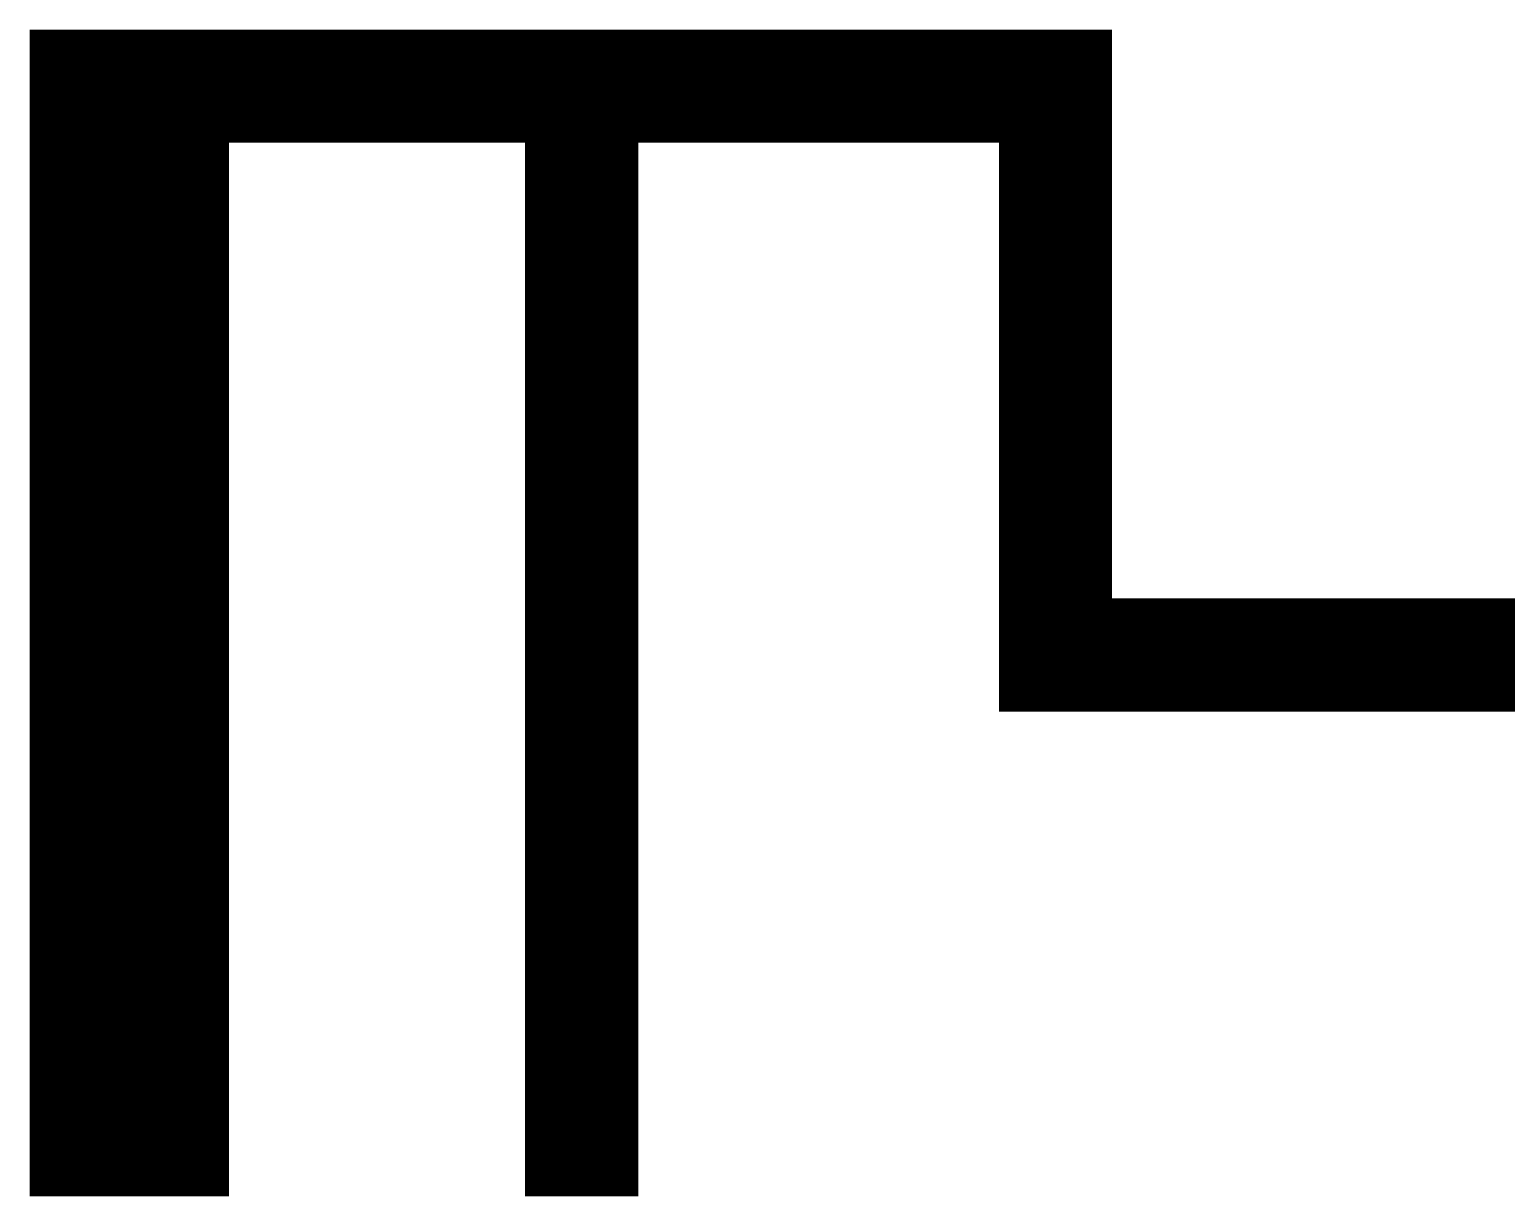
# Model space of a CAD drawing. Extents: x 2753 to 3321, y 4578 to 4791.
# Drawn here: x 2753.2 to 3023.1, y 4578.1 to 4791.3 of the extents above; entities that cross this region are included whole.
import ezdxf

# ---------------------------------------------------------------- set-up
doc = ezdxf.new("R2010")
doc.units = 0
doc.header["$LTSCALE"] = 25
doc.layers.get('0').update_dxf_attribs({"linetype": 'CONTINUOUS'})

msp = doc.modelspace()

# ---------------------------------------------------------------- linework, layer by layer
at = {"color": 5, "const_width": 1}
for points in [[(2753.685, 4790.795), (2753.685, 4578.591), (2789.118, 4578.591), (2789.118, 4790.795), (2753.685, 4790.795)], [(2753.685, 4790.795), (2753.685, 4771.11), (2950.535, 4771.11), (2950.535, 4790.795), (2753.685, 4790.795)], [(2753.685, 4790.61), (2950.535, 4790.61)], [(2844.236, 4790.795), (2844.236, 4578.591), (2863.921, 4578.591), (2863.921, 4790.795), (2844.236, 4790.795)], [(2930.85, 4667.173), (2930.85, 4790.795), (2950.535, 4790.795), (2950.535, 4667.173), (2930.85, 4667.173)], [(2930.85, 4790.673), (2950.535, 4790.673)], [(2753.685, 4790.091), (2789.118, 4790.091)], [(2753.685, 4789.61), (2950.535, 4789.61)], [(2753.685, 4789.091), (2789.118, 4789.091)], [(2753.685, 4788.61), (2950.535, 4788.61)], [(2753.685, 4788.091), (2789.118, 4788.091)], [(2844.236, 4790.091), (2863.921, 4790.091)], [(2844.236, 4789.091), (2863.921, 4789.091)], [(2844.236, 4788.091), (2863.921, 4788.091)], [(2930.85, 4789.673), (2950.535, 4789.673)], [(2930.85, 4788.673), (2950.535, 4788.673)], [(2753.685, 4787.61), (2950.535, 4787.61)], [(2753.685, 4787.091), (2789.118, 4787.091)], [(2753.685, 4786.61), (2950.535, 4786.61)], [(2753.685, 4786.091), (2789.118, 4786.091)], [(2753.685, 4785.61), (2950.535, 4785.61)], [(2753.685, 4785.091), (2789.118, 4785.091)], [(2844.236, 4787.091), (2863.921, 4787.091)], [(2844.236, 4786.091), (2863.921, 4786.091)], [(2844.236, 4785.091), (2863.921, 4785.091)], [(2930.85, 4787.673), (2950.535, 4787.673)], [(2930.85, 4786.673), (2950.535, 4786.673)], [(2930.85, 4785.673), (2950.535, 4785.673)], [(2753.685, 4784.61), (2950.535, 4784.61)], [(2753.685, 4784.091), (2789.118, 4784.091)], [(2753.685, 4783.61), (2950.535, 4783.61)], [(2753.685, 4783.091), (2789.118, 4783.091)], [(2753.685, 4782.61), (2950.535, 4782.61)], [(2844.236, 4784.091), (2863.921, 4784.091)], [(2844.236, 4783.091), (2863.921, 4783.091)], [(2930.85, 4784.673), (2950.535, 4784.673)], [(2930.85, 4783.673), (2950.535, 4783.673)], [(2930.85, 4782.673), (2950.535, 4782.673)], [(2753.685, 4782.091), (2789.118, 4782.091)], [(2753.685, 4781.61), (2950.535, 4781.61)], [(2753.685, 4781.091), (2789.118, 4781.091)], [(2753.685, 4780.61), (2950.535, 4780.61)], [(2753.685, 4780.091), (2789.118, 4780.091)], [(2844.236, 4782.091), (2863.921, 4782.091)], [(2844.236, 4781.091), (2863.921, 4781.091)], [(2844.236, 4780.091), (2863.921, 4780.091)], [(2930.85, 4781.673), (2950.535, 4781.673)], [(2930.85, 4780.673), (2950.535, 4780.673)], [(2930.85, 4779.673), (2950.535, 4779.673)], [(2753.685, 4779.61), (2950.535, 4779.61)], [(2753.685, 4779.091), (2789.118, 4779.091)], [(2753.685, 4778.61), (2950.535, 4778.61)], [(2753.685, 4778.091), (2789.118, 4778.091)], [(2753.685, 4777.61), (2950.535, 4777.61)], [(2753.685, 4777.091), (2789.118, 4777.091)], [(2844.236, 4779.091), (2863.921, 4779.091)], [(2844.236, 4778.091), (2863.921, 4778.091)], [(2844.236, 4777.091), (2863.921, 4777.091)], [(2930.85, 4778.673), (2950.535, 4778.673)], [(2930.85, 4777.673), (2950.535, 4777.673)], [(2753.685, 4776.61), (2950.535, 4776.61)], [(2753.685, 4776.091), (2789.118, 4776.091)], [(2753.685, 4775.61), (2950.535, 4775.61)], [(2753.685, 4775.091), (2789.118, 4775.091)], [(2753.685, 4774.61), (2950.535, 4774.61)], [(2844.236, 4776.091), (2863.921, 4776.091)], [(2844.236, 4775.091), (2863.921, 4775.091)], [(2930.85, 4776.673), (2950.535, 4776.673)], [(2930.85, 4775.673), (2950.535, 4775.673)], [(2930.85, 4774.673), (2950.535, 4774.673)], [(2753.685, 4774.091), (2789.118, 4774.091)], [(2753.685, 4773.61), (2950.535, 4773.61)], [(2753.685, 4773.091), (2789.118, 4773.091)], [(2753.685, 4772.61), (2950.535, 4772.61)], [(2753.685, 4772.091), (2789.118, 4772.091)], [(2753.685, 4771.61), (2950.535, 4771.61)], [(2844.236, 4774.091), (2863.921, 4774.091)], [(2844.236, 4773.091), (2863.921, 4773.091)], [(2844.236, 4772.091), (2863.921, 4772.091)], [(2930.85, 4773.673), (2950.535, 4773.673)], [(2930.85, 4772.673), (2950.535, 4772.673)], [(2930.85, 4771.673), (2950.535, 4771.673)], [(2753.685, 4771.091), (2789.118, 4771.091)], [(2753.685, 4770.091), (2789.118, 4770.091)], [(2753.685, 4769.091), (2789.118, 4769.091)], [(2844.236, 4771.091), (2863.921, 4771.091)], [(2844.236, 4770.091), (2863.921, 4770.091)], [(2844.236, 4769.091), (2863.921, 4769.091)], [(2930.85, 4770.673), (2950.535, 4770.673)], [(2930.85, 4769.673), (2950.535, 4769.673)], [(2753.685, 4768.091), (2789.118, 4768.091)], [(2753.685, 4767.091), (2789.118, 4767.091)], [(2844.236, 4768.091), (2863.921, 4768.091)], [(2844.236, 4767.091), (2863.921, 4767.091)], [(2930.85, 4768.673), (2950.535, 4768.673)], [(2930.85, 4767.673), (2950.535, 4767.673)], [(2930.85, 4766.673), (2950.535, 4766.673)], [(2753.685, 4766.091), (2789.118, 4766.091)], [(2753.685, 4765.091), (2789.118, 4765.091)], [(2753.685, 4764.091), (2789.118, 4764.091)], [(2844.236, 4766.091), (2863.921, 4766.091)], [(2844.236, 4765.091), (2863.921, 4765.091)], [(2844.236, 4764.091), (2863.921, 4764.091)], [(2930.85, 4765.673), (2950.535, 4765.673)], [(2930.85, 4764.673), (2950.535, 4764.673)], [(2930.85, 4763.673), (2950.535, 4763.673)], [(2753.685, 4763.091), (2789.118, 4763.091)], [(2753.685, 4762.091), (2789.118, 4762.091)], [(2753.685, 4761.091), (2789.118, 4761.091)], [(2844.236, 4763.091), (2863.921, 4763.091)], [(2844.236, 4762.091), (2863.921, 4762.091)], [(2844.236, 4761.091), (2863.921, 4761.091)], [(2930.85, 4762.673), (2950.535, 4762.673)], [(2930.85, 4761.673), (2950.535, 4761.673)], [(2753.685, 4760.091), (2789.118, 4760.091)], [(2753.685, 4759.091), (2789.118, 4759.091)], [(2753.685, 4758.091), (2789.118, 4758.091)], [(2844.236, 4760.091), (2863.921, 4760.091)], [(2844.236, 4759.091), (2863.921, 4759.091)], [(2844.236, 4758.091), (2863.921, 4758.091)], [(2930.85, 4760.673), (2950.535, 4760.673)], [(2930.85, 4759.673), (2950.535, 4759.673)], [(2930.85, 4758.673), (2950.535, 4758.673)], [(2753.685, 4757.091), (2789.118, 4757.091)], [(2753.685, 4756.091), (2789.118, 4756.091)], [(2844.236, 4757.091), (2863.921, 4757.091)], [(2844.236, 4756.091), (2863.921, 4756.091)], [(2930.85, 4757.673), (2950.535, 4757.673)], [(2930.85, 4756.673), (2950.535, 4756.673)], [(2930.85, 4755.673), (2950.535, 4755.673)], [(2753.685, 4755.091), (2789.118, 4755.091)], [(2753.685, 4754.091), (2789.118, 4754.091)], [(2753.685, 4753.091), (2789.118, 4753.091)], [(2844.236, 4755.091), (2863.921, 4755.091)], [(2844.236, 4754.091), (2863.921, 4754.091)], [(2844.236, 4753.091), (2863.921, 4753.091)], [(2930.85, 4754.673), (2950.535, 4754.673)], [(2930.85, 4753.673), (2950.535, 4753.673)], [(2930.85, 4752.673), (2950.535, 4752.673)], [(2753.685, 4752.091), (2789.118, 4752.091)], [(2753.685, 4751.091), (2789.118, 4751.091)], [(2753.685, 4750.091), (2789.118, 4750.091)], [(2844.236, 4752.091), (2863.921, 4752.091)], [(2844.236, 4751.091), (2863.921, 4751.091)], [(2844.236, 4750.091), (2863.921, 4750.091)], [(2930.85, 4751.673), (2950.535, 4751.673)], [(2930.85, 4750.673), (2950.535, 4750.673)], [(2753.685, 4749.091), (2789.118, 4749.091)], [(2753.685, 4748.091), (2789.118, 4748.091)], [(2844.236, 4749.091), (2863.921, 4749.091)], [(2844.236, 4748.091), (2863.921, 4748.091)], [(2930.85, 4749.673), (2950.535, 4749.673)], [(2930.85, 4748.673), (2950.535, 4748.673)], [(2930.85, 4747.673), (2950.535, 4747.673)], [(2753.685, 4747.091), (2789.118, 4747.091)], [(2753.685, 4746.091), (2789.118, 4746.091)], [(2753.685, 4745.091), (2789.118, 4745.091)], [(2844.236, 4747.091), (2863.921, 4747.091)], [(2844.236, 4746.091), (2863.921, 4746.091)], [(2844.236, 4745.091), (2863.921, 4745.091)], [(2930.85, 4746.673), (2950.535, 4746.673)], [(2930.85, 4745.673), (2950.535, 4745.673)], [(2930.85, 4744.673), (2950.535, 4744.673)], [(2753.685, 4744.091), (2789.118, 4744.091)], [(2753.685, 4743.091), (2789.118, 4743.091)], [(2753.685, 4742.091), (2789.118, 4742.091)], [(2844.236, 4744.091), (2863.921, 4744.091)], [(2844.236, 4743.091), (2863.921, 4743.091)], [(2844.236, 4742.091), (2863.921, 4742.091)], [(2930.85, 4743.673), (2950.535, 4743.673)], [(2930.85, 4742.673), (2950.535, 4742.673)], [(2753.685, 4741.091), (2789.118, 4741.091)], [(2753.685, 4740.091), (2789.118, 4740.091)], [(2844.236, 4741.091), (2863.921, 4741.091)], [(2844.236, 4740.091), (2863.921, 4740.091)], [(2930.85, 4741.673), (2950.535, 4741.673)], [(2930.85, 4740.673), (2950.535, 4740.673)], [(2930.85, 4739.673), (2950.535, 4739.673)], [(2753.685, 4739.091), (2789.118, 4739.091)], [(2753.685, 4738.091), (2789.118, 4738.091)], [(2753.685, 4737.091), (2789.118, 4737.091)], [(2844.236, 4739.091), (2863.921, 4739.091)], [(2844.236, 4738.091), (2863.921, 4738.091)], [(2844.236, 4737.091), (2863.921, 4737.091)], [(2930.85, 4738.673), (2950.535, 4738.673)], [(2930.85, 4737.673), (2950.535, 4737.673)], [(2930.85, 4736.673), (2950.535, 4736.673)], [(2753.685, 4736.091), (2789.118, 4736.091)], [(2753.685, 4735.091), (2789.118, 4735.091)], [(2753.685, 4734.091), (2789.118, 4734.091)], [(2844.236, 4736.091), (2863.921, 4736.091)], [(2844.236, 4735.091), (2863.921, 4735.091)], [(2844.236, 4734.091), (2863.921, 4734.091)], [(2930.85, 4735.673), (2950.535, 4735.673)], [(2930.85, 4734.673), (2950.535, 4734.673)], [(2753.685, 4733.091), (2789.118, 4733.091)], [(2753.685, 4732.091), (2789.118, 4732.091)], [(2753.685, 4731.091), (2789.118, 4731.091)], [(2844.236, 4733.091), (2863.921, 4733.091)], [(2844.236, 4732.091), (2863.921, 4732.091)], [(2844.236, 4731.091), (2863.921, 4731.091)], [(2930.85, 4733.673), (2950.535, 4733.673)], [(2930.85, 4732.673), (2950.535, 4732.673)], [(2930.85, 4731.673), (2950.535, 4731.673)], [(2753.685, 4730.091), (2789.118, 4730.091)], [(2753.685, 4729.091), (2789.118, 4729.091)], [(2844.236, 4730.091), (2863.921, 4730.091)], [(2844.236, 4729.091), (2863.921, 4729.091)], [(2930.85, 4730.673), (2950.535, 4730.673)], [(2930.85, 4729.673), (2950.535, 4729.673)], [(2930.85, 4728.673), (2950.535, 4728.673)], [(2753.685, 4728.091), (2789.118, 4728.091)], [(2753.685, 4727.091), (2789.118, 4727.091)], [(2753.685, 4726.091), (2789.118, 4726.091)], [(2844.236, 4728.091), (2863.921, 4728.091)], [(2844.236, 4727.091), (2863.921, 4727.091)], [(2844.236, 4726.091), (2863.921, 4726.091)], [(2930.85, 4727.673), (2950.535, 4727.673)], [(2930.85, 4726.673), (2950.535, 4726.673)], [(2930.85, 4725.673), (2950.535, 4725.673)], [(2753.685, 4725.091), (2789.118, 4725.091)], [(2753.685, 4724.091), (2789.118, 4724.091)], [(2753.685, 4723.091), (2789.118, 4723.091)], [(2844.236, 4725.091), (2863.921, 4725.091)], [(2844.236, 4724.091), (2863.921, 4724.091)], [(2844.236, 4723.091), (2863.921, 4723.091)], [(2930.85, 4724.673), (2950.535, 4724.673)], [(2930.85, 4723.673), (2950.535, 4723.673)], [(2753.685, 4722.091), (2789.118, 4722.091)], [(2753.685, 4721.091), (2789.118, 4721.091)], [(2844.236, 4722.091), (2863.921, 4722.091)], [(2844.236, 4721.091), (2863.921, 4721.091)], [(2930.85, 4722.673), (2950.535, 4722.673)], [(2930.85, 4721.673), (2950.535, 4721.673)], [(2930.85, 4720.673), (2950.535, 4720.673)], [(2753.685, 4720.091), (2789.118, 4720.091)], [(2753.685, 4719.091), (2789.118, 4719.091)], [(2753.685, 4718.091), (2789.118, 4718.091)], [(2844.236, 4720.091), (2863.921, 4720.091)], [(2844.236, 4719.091), (2863.921, 4719.091)], [(2844.236, 4718.091), (2863.921, 4718.091)], [(2930.85, 4719.673), (2950.535, 4719.673)], [(2930.85, 4718.673), (2950.535, 4718.673)], [(2930.85, 4717.673), (2950.535, 4717.673)], [(2753.685, 4717.091), (2789.118, 4717.091)], [(2753.685, 4716.091), (2789.118, 4716.091)], [(2753.685, 4715.091), (2789.118, 4715.091)], [(2844.236, 4717.091), (2863.921, 4717.091)], [(2844.236, 4716.091), (2863.921, 4716.091)], [(2844.236, 4715.091), (2863.921, 4715.091)], [(2930.85, 4716.673), (2950.535, 4716.673)], [(2930.85, 4715.673), (2950.535, 4715.673)], [(2753.685, 4714.091), (2789.118, 4714.091)], [(2753.685, 4713.091), (2789.118, 4713.091)], [(2844.236, 4714.091), (2863.921, 4714.091)], [(2844.236, 4713.091), (2863.921, 4713.091)], [(2930.85, 4714.673), (2950.535, 4714.673)], [(2930.85, 4713.673), (2950.535, 4713.673)], [(2930.85, 4712.673), (2950.535, 4712.673)], [(2753.685, 4712.091), (2789.118, 4712.091)], [(2753.685, 4711.091), (2789.118, 4711.091)], [(2753.685, 4710.091), (2789.118, 4710.091)], [(2844.236, 4712.091), (2863.921, 4712.091)], [(2844.236, 4711.091), (2863.921, 4711.091)], [(2844.236, 4710.091), (2863.921, 4710.091)], [(2930.85, 4711.673), (2950.535, 4711.673)], [(2930.85, 4710.673), (2950.535, 4710.673)], [(2930.85, 4709.673), (2950.535, 4709.673)], [(2753.685, 4709.091), (2789.118, 4709.091)], [(2753.685, 4708.091), (2789.118, 4708.091)], [(2753.685, 4707.091), (2789.118, 4707.091)], [(2844.236, 4709.091), (2863.921, 4709.091)], [(2844.236, 4708.091), (2863.921, 4708.091)], [(2844.236, 4707.091), (2863.921, 4707.091)], [(2930.85, 4708.673), (2950.535, 4708.673)], [(2930.85, 4707.673), (2950.535, 4707.673)], [(2753.685, 4706.091), (2789.118, 4706.091)], [(2753.685, 4705.091), (2789.118, 4705.091)], [(2753.685, 4704.091), (2789.118, 4704.091)], [(2844.236, 4706.091), (2863.921, 4706.091)], [(2844.236, 4705.091), (2863.921, 4705.091)], [(2844.236, 4704.091), (2863.921, 4704.091)], [(2930.85, 4706.673), (2950.535, 4706.673)], [(2930.85, 4705.673), (2950.535, 4705.673)], [(2930.85, 4704.673), (2950.535, 4704.673)], [(2753.685, 4703.091), (2789.118, 4703.091)], [(2753.685, 4702.091), (2789.118, 4702.091)], [(2844.236, 4703.091), (2863.921, 4703.091)], [(2844.236, 4702.091), (2863.921, 4702.091)], [(2930.85, 4703.673), (2950.535, 4703.673)], [(2930.85, 4702.673), (2950.535, 4702.673)], [(2930.85, 4701.673), (2950.535, 4701.673)], [(2753.685, 4701.091), (2789.118, 4701.091)], [(2753.685, 4700.091), (2789.118, 4700.091)], [(2753.685, 4699.091), (2789.118, 4699.091)], [(2844.236, 4701.091), (2863.921, 4701.091)], [(2844.236, 4700.091), (2863.921, 4700.091)], [(2844.236, 4699.091), (2863.921, 4699.091)], [(2930.85, 4700.673), (2950.535, 4700.673)], [(2930.85, 4699.673), (2950.535, 4699.673)], [(2930.85, 4698.673), (2950.535, 4698.673)], [(2753.685, 4698.091), (2789.118, 4698.091)], [(2753.685, 4697.091), (2789.118, 4697.091)], [(2753.685, 4696.091), (2789.118, 4696.091)], [(2844.236, 4698.091), (2863.921, 4698.091)], [(2844.236, 4697.091), (2863.921, 4697.091)], [(2844.236, 4696.091), (2863.921, 4696.091)], [(2930.85, 4697.673), (2950.535, 4697.673)], [(2930.85, 4696.673), (2950.535, 4696.673)], [(2753.685, 4695.091), (2789.118, 4695.091)], [(2753.685, 4694.091), (2789.118, 4694.091)], [(2844.236, 4695.091), (2863.921, 4695.091)], [(2844.236, 4694.091), (2863.921, 4694.091)], [(2930.85, 4695.673), (2950.535, 4695.673)], [(2930.85, 4694.673), (2950.535, 4694.673)], [(2930.85, 4693.673), (2950.535, 4693.673)], [(2753.685, 4693.091), (2789.118, 4693.091)], [(2753.685, 4692.091), (2789.118, 4692.091)], [(2753.685, 4691.091), (2789.118, 4691.091)], [(2844.236, 4693.091), (2863.921, 4693.091)], [(2844.236, 4692.091), (2863.921, 4692.091)], [(2844.236, 4691.091), (2863.921, 4691.091)], [(2930.85, 4692.673), (2950.535, 4692.673)], [(2930.85, 4691.673), (2950.535, 4691.673)], [(2930.85, 4690.673), (2950.535, 4690.673)], [(2753.685, 4690.091), (2789.118, 4690.091)], [(2753.685, 4689.091), (2789.118, 4689.091)], [(2753.685, 4688.091), (2789.118, 4688.091)], [(2844.236, 4690.091), (2863.921, 4690.091)], [(2844.236, 4689.091), (2863.921, 4689.091)], [(2844.236, 4688.091), (2863.921, 4688.091)], [(2930.85, 4689.673), (2950.535, 4689.673)], [(2930.85, 4688.673), (2950.535, 4688.673)], [(2753.685, 4687.091), (2789.118, 4687.091)], [(2753.685, 4686.091), (2789.118, 4686.091)], [(2844.236, 4687.091), (2863.921, 4687.091)], [(2844.236, 4686.091), (2863.921, 4686.091)], [(2930.85, 4687.673), (2950.535, 4687.673)], [(2930.85, 4686.858), (2930.85, 4667.173), (3048.961, 4667.173), (3048.961, 4686.858), (2930.85, 4686.858)], [(2930.85, 4686.673), (3048.961, 4686.673)], [(2930.85, 4686.673), (2950.535, 4686.673)], [(2930.85, 4685.673), (3048.961, 4685.673)], [(2930.85, 4685.673), (2950.535, 4685.673)], [(2753.685, 4685.091), (2789.118, 4685.091)], [(2753.685, 4684.091), (2789.118, 4684.091)], [(2753.685, 4683.091), (2789.118, 4683.091)], [(2844.236, 4685.091), (2863.921, 4685.091)], [(2844.236, 4684.091), (2863.921, 4684.091)], [(2844.236, 4683.091), (2863.921, 4683.091)], [(2930.85, 4684.673), (3048.961, 4684.673)], [(2930.85, 4684.673), (2950.535, 4684.673)], [(2930.85, 4683.673), (3048.961, 4683.673)], [(2930.85, 4683.673), (2950.535, 4683.673)], [(2930.85, 4682.673), (3048.961, 4682.673)], [(2930.85, 4682.673), (2950.535, 4682.673)], [(2753.685, 4682.091), (2789.118, 4682.091)], [(2753.685, 4681.091), (2789.118, 4681.091)], [(2753.685, 4680.091), (2789.118, 4680.091)], [(2844.236, 4682.091), (2863.921, 4682.091)], [(2844.236, 4681.091), (2863.921, 4681.091)], [(2844.236, 4680.091), (2863.921, 4680.091)], [(2930.85, 4681.673), (3048.961, 4681.673)], [(2930.85, 4681.673), (2950.535, 4681.673)], [(2930.85, 4680.673), (3048.961, 4680.673)], [(2930.85, 4680.673), (2950.535, 4680.673)], [(2753.685, 4679.091), (2789.118, 4679.091)], [(2753.685, 4678.091), (2789.118, 4678.091)], [(2753.685, 4677.091), (2789.118, 4677.091)], [(2844.236, 4679.091), (2863.921, 4679.091)], [(2844.236, 4678.091), (2863.921, 4678.091)], [(2844.236, 4677.091), (2863.921, 4677.091)], [(2930.85, 4679.673), (3048.961, 4679.673)], [(2930.85, 4679.673), (2950.535, 4679.673)], [(2930.85, 4678.673), (3048.961, 4678.673)], [(2930.85, 4678.673), (2950.535, 4678.673)], [(2930.85, 4677.673), (3048.961, 4677.673)], [(2930.85, 4677.673), (2950.535, 4677.673)], [(2753.685, 4676.091), (2789.118, 4676.091)], [(2753.685, 4675.091), (2789.118, 4675.091)], [(2844.236, 4676.091), (2863.921, 4676.091)], [(2844.236, 4675.091), (2863.921, 4675.091)], [(2930.85, 4676.673), (3048.961, 4676.673)], [(2930.85, 4676.673), (2950.535, 4676.673)], [(2930.85, 4675.673), (3048.961, 4675.673)], [(2930.85, 4675.673), (2950.535, 4675.673)], [(2930.85, 4674.673), (3048.961, 4674.673)], [(2930.85, 4674.673), (2950.535, 4674.673)], [(2753.685, 4674.091), (2789.118, 4674.091)], [(2753.685, 4673.091), (2789.118, 4673.091)], [(2753.685, 4672.091), (2789.118, 4672.091)], [(2844.236, 4674.091), (2863.921, 4674.091)], [(2844.236, 4673.091), (2863.921, 4673.091)], [(2844.236, 4672.091), (2863.921, 4672.091)], [(2930.85, 4673.673), (3048.961, 4673.673)], [(2930.85, 4673.673), (2950.535, 4673.673)], [(2930.85, 4672.673), (3048.961, 4672.673)], [(2930.85, 4672.673), (2950.535, 4672.673)], [(2930.85, 4671.673), (3048.961, 4671.673)], [(2930.85, 4671.673), (2950.535, 4671.673)], [(2753.685, 4671.091), (2789.118, 4671.091)], [(2753.685, 4670.091), (2789.118, 4670.091)], [(2753.685, 4669.091), (2789.118, 4669.091)], [(2844.236, 4671.091), (2863.921, 4671.091)], [(2844.236, 4670.091), (2863.921, 4670.091)], [(2844.236, 4669.091), (2863.921, 4669.091)], [(2930.85, 4670.673), (3048.961, 4670.673)], [(2930.85, 4670.673), (2950.535, 4670.673)], [(2930.85, 4669.673), (3048.961, 4669.673)], [(2930.85, 4669.673), (2950.535, 4669.673)], [(2753.685, 4668.091), (2789.118, 4668.091)], [(2753.685, 4667.091), (2789.118, 4667.091)], [(2844.236, 4668.091), (2863.921, 4668.091)], [(2844.236, 4667.091), (2863.921, 4667.091)], [(2930.85, 4668.673), (3048.961, 4668.673)], [(2930.85, 4668.673), (2950.535, 4668.673)], [(2930.85, 4667.673), (3048.961, 4667.673)], [(2930.85, 4667.673), (2950.535, 4667.673)], [(2753.685, 4666.091), (2789.118, 4666.091)], [(2753.685, 4665.091), (2789.118, 4665.091)], [(2753.685, 4664.091), (2789.118, 4664.091)], [(2844.236, 4666.091), (2863.921, 4666.091)], [(2844.236, 4665.091), (2863.921, 4665.091)], [(2844.236, 4664.091), (2863.921, 4664.091)], [(2753.685, 4663.091), (2789.118, 4663.091)], [(2753.685, 4662.091), (2789.118, 4662.091)], [(2753.685, 4661.091), (2789.118, 4661.091)], [(2844.236, 4663.091), (2863.921, 4663.091)], [(2844.236, 4662.091), (2863.921, 4662.091)], [(2844.236, 4661.091), (2863.921, 4661.091)], [(2753.685, 4660.091), (2789.118, 4660.091)], [(2753.685, 4659.091), (2789.118, 4659.091)], [(2844.236, 4660.091), (2863.921, 4660.091)], [(2844.236, 4659.091), (2863.921, 4659.091)], [(2753.685, 4658.091), (2789.118, 4658.091)], [(2753.685, 4657.091), (2789.118, 4657.091)], [(2753.685, 4656.091), (2789.118, 4656.091)], [(2844.236, 4658.091), (2863.921, 4658.091)], [(2844.236, 4657.091), (2863.921, 4657.091)], [(2844.236, 4656.091), (2863.921, 4656.091)], [(2753.685, 4655.091), (2789.118, 4655.091)], [(2753.685, 4654.091), (2789.118, 4654.091)], [(2753.685, 4653.091), (2789.118, 4653.091)], [(2844.236, 4655.091), (2863.921, 4655.091)], [(2844.236, 4654.091), (2863.921, 4654.091)], [(2844.236, 4653.091), (2863.921, 4653.091)], [(2753.685, 4652.091), (2789.118, 4652.091)], [(2753.685, 4651.091), (2789.118, 4651.091)], [(2753.685, 4650.091), (2789.118, 4650.091)], [(2844.236, 4652.091), (2863.921, 4652.091)], [(2844.236, 4651.091), (2863.921, 4651.091)], [(2844.236, 4650.091), (2863.921, 4650.091)], [(2753.685, 4649.091), (2789.118, 4649.091)], [(2753.685, 4648.091), (2789.118, 4648.091)], [(2844.236, 4649.091), (2863.921, 4649.091)], [(2844.236, 4648.091), (2863.921, 4648.091)], [(2753.685, 4647.091), (2789.118, 4647.091)], [(2753.685, 4646.091), (2789.118, 4646.091)], [(2753.685, 4645.091), (2789.118, 4645.091)], [(2844.236, 4647.091), (2863.921, 4647.091)], [(2844.236, 4646.091), (2863.921, 4646.091)], [(2844.236, 4645.091), (2863.921, 4645.091)], [(2753.685, 4644.091), (2789.118, 4644.091)], [(2753.685, 4643.091), (2789.118, 4643.091)], [(2753.685, 4642.091), (2789.118, 4642.091)], [(2844.236, 4644.091), (2863.921, 4644.091)], [(2844.236, 4643.091), (2863.921, 4643.091)], [(2844.236, 4642.091), (2863.921, 4642.091)], [(2753.685, 4641.091), (2789.118, 4641.091)], [(2753.685, 4640.091), (2789.118, 4640.091)], [(2844.236, 4641.091), (2863.921, 4641.091)], [(2844.236, 4640.091), (2863.921, 4640.091)], [(2753.685, 4639.091), (2789.118, 4639.091)], [(2753.685, 4638.091), (2789.118, 4638.091)], [(2753.685, 4637.091), (2789.118, 4637.091)], [(2844.236, 4639.091), (2863.921, 4639.091)], [(2844.236, 4638.091), (2863.921, 4638.091)], [(2844.236, 4637.091), (2863.921, 4637.091)], [(2753.685, 4636.091), (2789.118, 4636.091)], [(2753.685, 4635.091), (2789.118, 4635.091)], [(2753.685, 4634.091), (2789.118, 4634.091)], [(2844.236, 4636.091), (2863.921, 4636.091)], [(2844.236, 4635.091), (2863.921, 4635.091)], [(2844.236, 4634.091), (2863.921, 4634.091)], [(2753.685, 4633.091), (2789.118, 4633.091)], [(2753.685, 4632.091), (2789.118, 4632.091)], [(2844.236, 4633.091), (2863.921, 4633.091)], [(2844.236, 4632.091), (2863.921, 4632.091)], [(2753.685, 4631.091), (2789.118, 4631.091)], [(2753.685, 4630.091), (2789.118, 4630.091)], [(2753.685, 4629.091), (2789.118, 4629.091)], [(2844.236, 4631.091), (2863.921, 4631.091)], [(2844.236, 4630.091), (2863.921, 4630.091)], [(2844.236, 4629.091), (2863.921, 4629.091)], [(2753.685, 4628.091), (2789.118, 4628.091)], [(2753.685, 4627.091), (2789.118, 4627.091)], [(2753.685, 4626.091), (2789.118, 4626.091)], [(2844.236, 4628.091), (2863.921, 4628.091)], [(2844.236, 4627.091), (2863.921, 4627.091)], [(2844.236, 4626.091), (2863.921, 4626.091)], [(2753.685, 4625.091), (2789.118, 4625.091)], [(2753.685, 4624.091), (2789.118, 4624.091)], [(2753.685, 4623.091), (2789.118, 4623.091)], [(2844.236, 4625.091), (2863.921, 4625.091)], [(2844.236, 4624.091), (2863.921, 4624.091)], [(2844.236, 4623.091), (2863.921, 4623.091)], [(2753.685, 4622.091), (2789.118, 4622.091)], [(2753.685, 4621.091), (2789.118, 4621.091)], [(2844.236, 4622.091), (2863.921, 4622.091)], [(2844.236, 4621.091), (2863.921, 4621.091)], [(2753.685, 4620.091), (2789.118, 4620.091)], [(2753.685, 4619.091), (2789.118, 4619.091)], [(2753.685, 4618.091), (2789.118, 4618.091)], [(2844.236, 4620.091), (2863.921, 4620.091)], [(2844.236, 4619.091), (2863.921, 4619.091)], [(2844.236, 4618.091), (2863.921, 4618.091)], [(2753.685, 4617.091), (2789.118, 4617.091)], [(2753.685, 4616.091), (2789.118, 4616.091)], [(2753.685, 4615.091), (2789.118, 4615.091)], [(2844.236, 4617.091), (2863.921, 4617.091)], [(2844.236, 4616.091), (2863.921, 4616.091)], [(2844.236, 4615.091), (2863.921, 4615.091)], [(2753.685, 4614.091), (2789.118, 4614.091)], [(2753.685, 4613.091), (2789.118, 4613.091)], [(2844.236, 4614.091), (2863.921, 4614.091)], [(2844.236, 4613.091), (2863.921, 4613.091)], [(2753.685, 4612.091), (2789.118, 4612.091)], [(2753.685, 4611.091), (2789.118, 4611.091)], [(2753.685, 4610.091), (2789.118, 4610.091)], [(2844.236, 4612.091), (2863.921, 4612.091)], [(2844.236, 4611.091), (2863.921, 4611.091)], [(2844.236, 4610.091), (2863.921, 4610.091)], [(2753.685, 4609.091), (2789.118, 4609.091)], [(2753.685, 4608.091), (2789.118, 4608.091)], [(2753.685, 4607.091), (2789.118, 4607.091)], [(2844.236, 4609.091), (2863.921, 4609.091)], [(2844.236, 4608.091), (2863.921, 4608.091)], [(2844.236, 4607.091), (2863.921, 4607.091)], [(2753.685, 4606.091), (2789.118, 4606.091)], [(2753.685, 4605.091), (2789.118, 4605.091)], [(2844.236, 4606.091), (2863.921, 4606.091)], [(2844.236, 4605.091), (2863.921, 4605.091)], [(2753.685, 4604.091), (2789.118, 4604.091)], [(2753.685, 4603.091), (2789.118, 4603.091)], [(2753.685, 4602.091), (2789.118, 4602.091)], [(2844.236, 4604.091), (2863.921, 4604.091)], [(2844.236, 4603.091), (2863.921, 4603.091)], [(2844.236, 4602.091), (2863.921, 4602.091)], [(2753.685, 4601.091), (2789.118, 4601.091)], [(2753.685, 4600.091), (2789.118, 4600.091)], [(2753.685, 4599.091), (2789.118, 4599.091)], [(2844.236, 4601.091), (2863.921, 4601.091)], [(2844.236, 4600.091), (2863.921, 4600.091)], [(2844.236, 4599.091), (2863.921, 4599.091)], [(2753.685, 4598.091), (2789.118, 4598.091)], [(2753.685, 4597.091), (2789.118, 4597.091)], [(2844.236, 4598.091), (2863.921, 4598.091)], [(2844.236, 4597.091), (2863.921, 4597.091)], [(2753.685, 4596.091), (2789.118, 4596.091)], [(2753.685, 4595.091), (2789.118, 4595.091)], [(2753.685, 4594.091), (2789.118, 4594.091)], [(2844.236, 4596.091), (2863.921, 4596.091)], [(2844.236, 4595.091), (2863.921, 4595.091)], [(2844.236, 4594.091), (2863.921, 4594.091)], [(2753.685, 4593.091), (2789.118, 4593.091)], [(2753.685, 4592.091), (2789.118, 4592.091)], [(2753.685, 4591.091), (2789.118, 4591.091)], [(2844.236, 4593.091), (2863.921, 4593.091)], [(2844.236, 4592.091), (2863.921, 4592.091)], [(2844.236, 4591.091), (2863.921, 4591.091)], [(2753.685, 4590.091), (2789.118, 4590.091)], [(2753.685, 4589.091), (2789.118, 4589.091)], [(2753.685, 4588.091), (2789.118, 4588.091)], [(2844.236, 4590.091), (2863.921, 4590.091)], [(2844.236, 4589.091), (2863.921, 4589.091)], [(2844.236, 4588.091), (2863.921, 4588.091)], [(2753.685, 4587.091), (2789.118, 4587.091)], [(2753.685, 4586.091), (2789.118, 4586.091)], [(2844.236, 4587.091), (2863.921, 4587.091)], [(2844.236, 4586.091), (2863.921, 4586.091)], [(2753.685, 4585.091), (2789.118, 4585.091)], [(2753.685, 4584.091), (2789.118, 4584.091)], [(2753.685, 4583.091), (2789.118, 4583.091)], [(2844.236, 4585.091), (2863.921, 4585.091)], [(2844.236, 4584.091), (2863.921, 4584.091)], [(2844.236, 4583.091), (2863.921, 4583.091)], [(2753.685, 4582.091), (2789.118, 4582.091)], [(2753.685, 4581.091), (2789.118, 4581.091)], [(2753.685, 4580.091), (2789.118, 4580.091)], [(2844.236, 4582.091), (2863.921, 4582.091)], [(2844.236, 4581.091), (2863.921, 4581.091)], [(2844.236, 4580.091), (2863.921, 4580.091)], [(2753.685, 4579.091), (2789.118, 4579.091)], [(2844.236, 4579.091), (2863.921, 4579.091)]]:
    msp.add_lwpolyline(points, dxfattribs=at)

doc.saveas('drawing.dxf')
